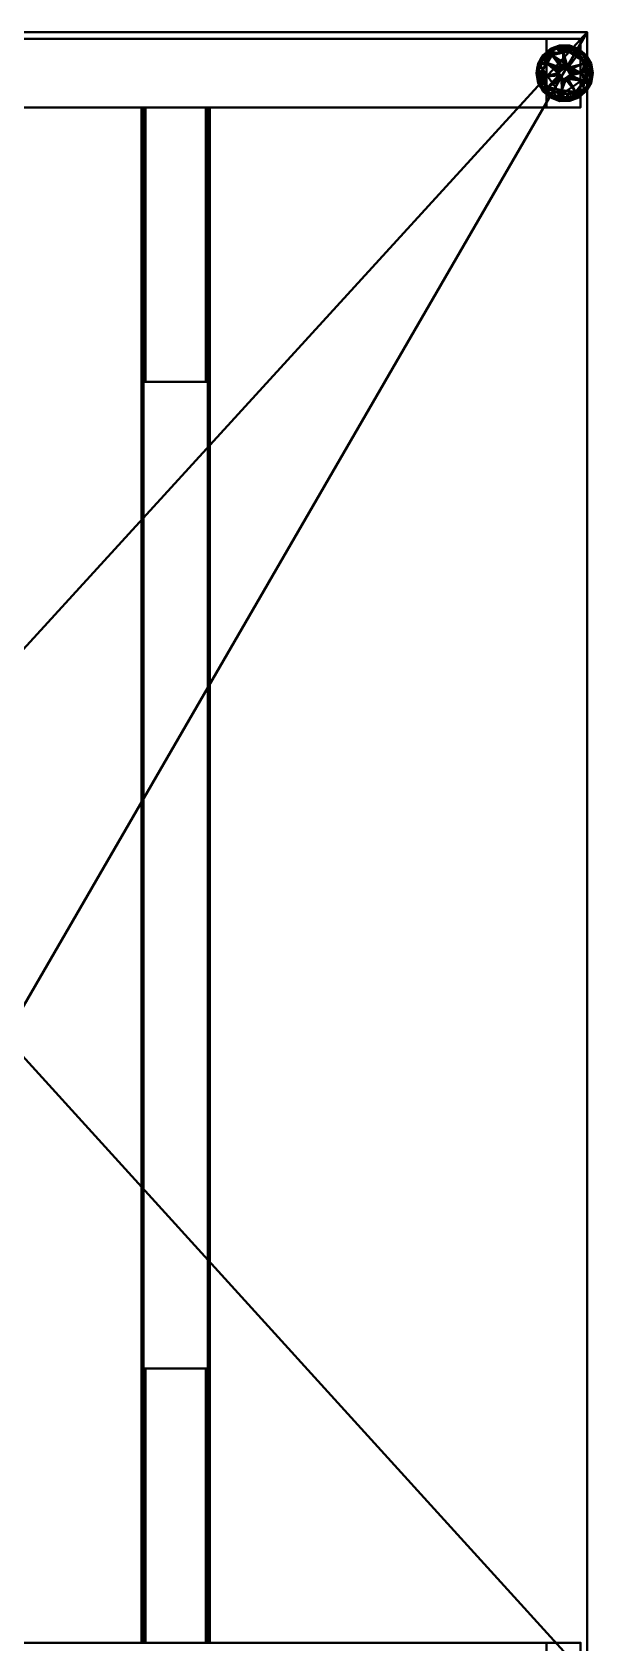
# Model space of a CAD drawing. Header units: millimetres. Extents: x -602 to 604, y -1000 to 2600.
# Drawn here: x 195 to 604, y 1425 to 2600 of the extents above; entities that cross this region are included whole.
import ezdxf

# ---------------------------------------------------------------- set-up
doc = ezdxf.new("R2010")
doc.units = ezdxf.units.MM
doc.layers.add('I-FURN', color=7, linetype='Continuous', lineweight=40)

msp = doc.modelspace()

# ---------------------------------------------------------------- meshes
at = {"layer": 'I-FURN', "color": 254, "true_color": 0xd7ccc1}
mesh = msp.add_polyface(dxfattribs=at)
corners = [(600, 2600, 740), (3, 2600, 740), (3, 1400, 740), (600, 1400, 740), (176, 2135.6, 740), (176, 1866.8, 740), (56.2, 1866.8, 740), (56.2, 2135.6, 740)]
mesh.append_faces([[corners[k] for k in face] for face in [(6, 2, 5)]], dxfattribs={"vtx0": -1, "vtx1": -1, "color": 254})
mesh.append_faces([[corners[k] for k in face] for face in [(0, 4, 5), (4, 0, 1, 7)]], dxfattribs={"vtx0": -1, "vtx2": -1, "color": 254})
mesh.append_faces([[corners[k] for k in face] for face in [(5, 2, 3, 0)]], dxfattribs={"vtx0": -1, "vtx3": -1, "color": 254})
mesh.append_faces([[corners[k] for k in face] for face in [(6, 7, 1, 2)]], dxfattribs={"vtx1": -1, "vtx3": -1, "color": 254})
mesh = msp.add_polyface(dxfattribs=at)
corners = [(600, 2600, 715), (600, 1400, 715), (3, 1400, 715), (3, 2600, 715), (176, 2135.6, 715), (56.2, 2135.6, 715), (56.2, 1866.8, 715), (176, 1866.8, 715)]
mesh.append_faces([[corners[k] for k in face] for face in [(3, 5, 6, 2), (2, 6, 7, 1)]], dxfattribs={"vtx0": -1, "vtx2": -1, "color": 254})
mesh.append_faces([[corners[k] for k in face] for face in [(4, 5, 3, 0), (7, 4, 0, 1)]], dxfattribs={"vtx1": -1, "vtx3": -1, "color": 254})
mesh = msp.add_polyface(dxfattribs=at)
corners = [(3, 2600, 740), (600, 2600, 740), (600, 2600, 715), (3, 2600, 715)]
mesh.append_faces([[corners[k] for k in face] for face in [(3, 0, 1, 2)]], dxfattribs={"color": 254})
mesh = msp.add_polyface(dxfattribs=at)
corners = [(600, 2600, 740), (600, 1400, 740), (600, 1400, 715), (600, 2600, 715)]
mesh.append_faces([[corners[k] for k in face] for face in [(0, 1, 2, 3)]], dxfattribs={"color": 254})
at = {"layer": 'I-FURN', "color": 250, "true_color": 0x1d1d1d}
mesh = msp.add_polyface(dxfattribs=at)
corners = [(-595, 2595.1, 715), (595.2, 2595.1, 715), (595.2, 2595.1, 32.8), (570.2, 2595.1, 32.8), (570.2, 2595.1, 665), (-570, 2595.1, 665), (-570, 2595.1, 32.8), (-595, 2595.1, 32.8)]
mesh.append_faces([[corners[k] for k in face] for face in [(4, 1, 2, 3)]], dxfattribs={"vtx0": -1, "color": 250})
mesh.append_faces([[corners[k] for k in face] for face in [(7, 0, 5, 6)]], dxfattribs={"vtx1": -1, "color": 250})
mesh.append_faces([[corners[k] for k in face] for face in [(4, 5, 0, 1)]], dxfattribs={"vtx1": -1, "vtx3": -1, "color": 250})
mesh = msp.add_polyface(dxfattribs=at)
corners = [(595.2, 2595.1, 715), (-595, 2595.1, 715), (-595, 2545.1, 715), (595.2, 2545.1, 715)]
mesh.append_faces([[corners[k] for k in face] for face in [(3, 0, 1, 2)]], dxfattribs={"color": 250})
mesh = msp.add_polyface(dxfattribs=at)
corners = [(-570, 2595.1, 665), (570.2, 2595.1, 665), (570.2, 2545.1, 665), (-570, 2545.1, 665)]
mesh.append_faces([[corners[k] for k in face] for face in [(3, 0, 1, 2)]], dxfattribs={"color": 250})
mesh = msp.add_polyface(dxfattribs=at)
corners = [(587, 2590.3, 19.4), (586.9, 2589.9, 17.7), (586.8, 2589, 16.3), (586.5, 2587.6, 15.3), (586.3, 2585.9, 15), (574.2, 2583.2, 15), (567.7, 2572.8, 15), (570.4, 2560.8, 15), (580.8, 2554.2, 15), (580.5, 2552.5, 15.3), (580.3, 2551.1, 16.3), (580.1, 2550.2, 17.7), (580.1, 2549.8, 19.4), (573.4, 2552.3, 19.4), (567.9, 2556.8, 19.4), (564.3, 2563, 19.4), (563, 2570, 19.4), (564.2, 2577, 19.4), (567.8, 2583.2, 19.4), (573.2, 2587.8, 19.4), (579.9, 2590.2, 19.4), (577.9, 2588.3, 16.2), (572.1, 2554.7, 16.2), (582, 2589.4, 16.5), (575.6, 2552.3, 16.5), (571, 2578, 15), (569, 2566.8, 15), (565.5, 2576.3, 16.2), (565.4, 2563.9, 16.2), (582.6, 2590.2, 19.4), (575.9, 2551.3, 19.4), (564.8, 2570.1, 15.9), (568.9, 2581.8, 15.9), (573.3, 2585.6, 15.8), (580.2, 2584.6, 15), (576.5, 2589, 19.4), (575.3, 2588.4, 17.7), (571.4, 2586.1, 17.6), (570.6, 2554.5, 19.4), (569.6, 2555.5, 17.7), (568.1, 2558.8, 16.1), (567, 2558.4, 17.8), (575.6, 2557.5, 15), (566.1, 2559.9, 19.4), (582.6, 2588, 15.4), (576.7, 2553.5, 15.4), (563.6, 2573.5, 19.4), (563.5, 2571.7, 17.5), (563.6, 2567.1, 17.6), (566, 2579.9, 17.5), (568.4, 2583.2, 17.4), (570.5, 2585.5, 19.4), (565.2, 2561.8, 17.5), (564.1, 2575.4, 17.7), (563.7, 2566.5, 19.4), (566, 2580.1, 19.4)]
mesh.append_faces([[corners[k] for k in face] for face in [(29, 23, 20), (6, 27, 25), (3, 23, 2), (9, 45, 8), (7, 28, 26), (34, 44, 4), (46, 47, 16), (51, 50, 18)]], dxfattribs={"vtx0": -1, "vtx1": -1, "color": 250})
mesh.append_faces([[corners[k] for k in face] for face in [(19, 36, 37), (44, 23, 3), (47, 48, 16), (27, 53, 49), (36, 23, 21), (23, 29, 1), (37, 36, 33), (21, 34, 33), (5, 32, 33), (40, 41, 52), (25, 27, 32), (49, 50, 32), (39, 14, 41), (45, 9, 24), (31, 27, 6), (11, 30, 24), (39, 40, 22), (27, 49, 32), (26, 28, 31), (39, 24, 13), (47, 27, 31), (21, 44, 34), (23, 36, 20), (33, 36, 21), (50, 33, 32), (50, 51, 37), (41, 40, 39), (24, 39, 22), (28, 7, 40), (40, 42, 22), (41, 43, 52), (21, 23, 44), (24, 22, 45), (42, 45, 22), (53, 27, 47), (48, 31, 28), (31, 48, 47), (48, 28, 52), (49, 18, 50), (48, 52, 15), (33, 50, 37), (40, 52, 28), (46, 53, 47), (49, 53, 17)]], dxfattribs={"vtx0": -1, "vtx1": -1, "vtx2": -1, "color": 250})
mesh.append_faces([[corners[k] for k in face] for face in [(40, 7, 42), (32, 5, 25), (24, 10, 11), (24, 9, 10), (41, 14, 43), (45, 42, 8), (52, 43, 15)]], dxfattribs={"vtx0": -1, "vtx2": -1, "color": 250})
mesh.append_faces([[corners[k] for k in face] for face in [(36, 19, 35, 20), (39, 13, 38, 14), (48, 15, 54, 16)]], dxfattribs={"vtx0": -1, "vtx3": -1, "color": 250})
mesh.append_faces([[corners[k] for k in face] for face in [(3, 4, 44), (1, 2, 23), (6, 26, 31), (46, 17, 53), (30, 13, 24), (34, 5, 33), (55, 18, 49, 17), (51, 19, 37)]], dxfattribs={"vtx1": -1, "vtx2": -1, "color": 250})
mesh.append_faces([[corners[k] for k in face] for face in [(29, 0, 1), (11, 12, 30)]], dxfattribs={"vtx2": -1, "color": 250})
mesh = msp.add_polyface(dxfattribs=at)
corners = [(587, 2590.3, 19.4), (579.8, 2590.2, 19.4), (573.2, 2587.7, 19.4), (567.8, 2583.1, 19.4), (564.2, 2577, 19.4), (563, 2570, 19.4), (564.3, 2563, 19.4), (567.9, 2556.8, 19.4), (573.3, 2552.3, 19.4), (580.1, 2549.8, 19.4), (587.2, 2549.9, 19.4), (593.9, 2552.4, 19.4), (599.3, 2557, 19.4), (602.8, 2563.1, 19.4), (604, 2570.1, 19.4), (602.8, 2577.1, 19.4), (599.2, 2583.3, 19.4), (593.7, 2587.8, 19.4), (582.7, 2565.4, 28.3), (581.2, 2566, 28.3), (579.9, 2567, 28.2), (579.1, 2568.4, 28.2), (578.8, 2570, 28.1), (579.1, 2571.6, 28), (579.9, 2573.1, 28), (581.2, 2574.1, 27.9), (582.7, 2574.7, 27.9), (584.3, 2574.7, 27.8), (585.9, 2574.1, 27.9), (587.1, 2573.1, 27.9), (587.9, 2571.7, 28), (588.2, 2570.1, 28), (588, 2568.5, 28.1), (587.1, 2567, 28.2), (585.9, 2566, 28.2), (584.4, 2565.4, 28.3), (569.8, 2577.9, 25.5), (582.5, 2585.7, 25.1), (597.9, 2577.2, 25.2), (571.4, 2559.8, 26), (591.5, 2556.4, 26), (597.8, 2564.2, 25.9), (580, 2552.5, 24.9), (565.9, 2567.2, 24.6), (601.9, 2571.1, 23.9), (593.9, 2584.5, 24), (596.4, 2570.5, 26.6), (570.5, 2585.4, 19.4), (573.2, 2584.4, 24.2), (576.5, 2589, 19.4), (584.3, 2589.4, 22.5), (566.1, 2559.9, 19.4), (581.4, 2557.7, 27.3), (596.6, 2554.7, 19.4), (597.1, 2556.8, 23.7), (572.2, 2554.8, 23.8), (588.4, 2551.5, 23.6)]
mesh.append_faces([[corners[k] for k in face] for face in [(13, 54, 12), (22, 43, 21), (7, 55, 51), (2, 48, 49), (6, 43, 5), (51, 43, 6), (10, 42, 9), (19, 52, 18), (33, 41, 32), (47, 48, 2), (32, 46, 31), (49, 50, 1), (8, 55, 7)]], dxfattribs={"vtx0": -1, "vtx1": -1, "color": 250})
mesh.append_faces([[corners[k] for k in face] for face in [(25, 48, 36), (54, 40, 11), (48, 37, 49), (41, 40, 54), (48, 47, 36), (26, 37, 48), (42, 56, 52), (35, 52, 40), (38, 16, 45), (45, 17, 50), (38, 45, 28), (46, 44, 38), (41, 13, 44), (44, 46, 41), (46, 32, 41), (8, 42, 55), (28, 45, 37), (4, 43, 36), (15, 38, 44), (36, 43, 22), (43, 51, 39), (39, 52, 19), (42, 10, 56), (45, 50, 37), (41, 34, 40), (50, 49, 37), (54, 13, 41), (52, 55, 42), (21, 43, 39), (52, 39, 55), (46, 38, 29), (51, 55, 39), (11, 40, 56), (52, 56, 40)]], dxfattribs={"vtx0": -1, "vtx1": -1, "vtx2": -1, "color": 250})
mesh.append_faces([[corners[k] for k in face] for face in [(36, 24, 25), (36, 22, 23), (48, 25, 26), (37, 26, 27), (50, 17, 0), (38, 28, 29), (44, 13, 14), (39, 20, 21), (37, 27, 28), (42, 8, 9), (41, 33, 34), (46, 30, 31), (44, 14, 15)]], dxfattribs={"vtx0": -1, "vtx2": -1, "color": 250})
mesh.append_faces([[corners[k] for k in face] for face in [(53, 12, 54, 11), (15, 16, 38), (23, 24, 36), (16, 17, 45), (29, 30, 46), (4, 5, 43), (0, 1, 50), (19, 20, 39), (3, 4, 36), (34, 35, 40), (35, 18, 52), (47, 3, 36), (10, 11, 56)]], dxfattribs={"vtx1": -1, "vtx2": -1, "color": 250})
mesh = msp.add_polyface(dxfattribs=at)
corners = [(580.8, 2554.2, 15), (570.4, 2560.8, 15), (567.7, 2572.8, 15), (574.2, 2583.2, 15), (586.3, 2585.9, 15), (596.7, 2579.3, 15), (599.4, 2567.3, 15), (592.8, 2556.9, 15)]
mesh.append_faces([[corners[k] for k in face] for face in [(6, 3, 4, 5), (0, 6, 7)]], dxfattribs={"vtx0": -1, "color": 250})
mesh.append_faces([[corners[k] for k in face] for face in [(1, 2, 0)]], dxfattribs={"vtx1": -1, "color": 250})
mesh.append_faces([[corners[k] for k in face] for face in [(2, 3, 6, 0)]], dxfattribs={"vtx1": -1, "vtx2": -1, "vtx3": -1, "color": 250})
mesh = msp.add_polyface(dxfattribs=at)
corners = [(570.2, 2595.1, 32.8), (595.2, 2595.1, 32.8), (595.2, 2545.1, 32.8), (570.2, 2545.1, 32.8)]
mesh.append_faces([[corners[k] for k in face] for face in [(0, 1, 2, 3)]], dxfattribs={"color": 250})
mesh = msp.add_polyface(dxfattribs=at)
corners = [(570.2, 2595.1, 665), (570.2, 2595.1, 32.8), (570.2, 2545.1, 32.8), (570.2, 2545.1, 665)]
mesh.append_faces([[corners[k] for k in face] for face in [(0, 1, 2, 3)]], dxfattribs={"color": 250})
mesh = msp.add_polyface(dxfattribs=at)
corners = [(580.8, 2554.2, 15), (592.8, 2556.9, 15), (599.4, 2567.3, 15), (596.7, 2579.3, 15), (586.3, 2585.9, 15), (586.5, 2587.6, 15.3), (586.8, 2589, 16.3), (586.9, 2589.9, 17.7), (587, 2590.3, 19.4), (593.7, 2587.8, 19.4), (599.2, 2583.3, 19.4), (602.8, 2577.1, 19.4), (604, 2570.1, 19.4), (602.8, 2563.1, 19.4), (599.3, 2557, 19.4), (593.9, 2552.4, 19.4), (587.2, 2549.9, 19.4), (580.1, 2549.8, 19.4), (580.1, 2550.2, 17.7), (580.3, 2551.1, 16.3), (580.5, 2552.5, 15.3), (589.2, 2551.8, 16.2), (594.9, 2585.4, 16.2), (585.1, 2550.7, 16.5), (591.5, 2587.8, 16.5), (596.1, 2562.1, 15), (598, 2573.3, 15), (601.5, 2563.8, 16.2), (601.6, 2576.2, 16.2), (584.4, 2549.9, 19.4), (591.1, 2588.8, 19.4), (602.3, 2570, 15.9), (598.2, 2558.3, 15.9), (593.7, 2554.5, 15.8), (586.8, 2555.5, 15), (590.5, 2551.1, 19.4), (591.8, 2551.7, 17.7), (595.7, 2554, 17.6), (596.4, 2585.6, 19.4), (597.4, 2584.6, 17.7), (598.9, 2581.3, 16.1), (600, 2581.7, 17.8), (591.5, 2582.6, 15), (601, 2580.2, 19.4), (584.5, 2552.1, 15.4), (590.4, 2586.6, 15.4), (603.4, 2566.6, 19.4), (603.5, 2568.4, 17.5), (603.4, 2573, 17.6), (601.1, 2560.3, 17.5), (598.7, 2557, 17.4), (596.6, 2554.7, 19.4), (601.8, 2578.3, 17.5), (603, 2564.7, 17.7), (603.4, 2573.6, 19.4), (601.1, 2560, 19.4)]
mesh.append_faces([[corners[k] for k in face] for face in [(29, 23, 16), (2, 27, 25), (5, 45, 4), (3, 28, 26), (34, 44, 0), (46, 47, 12), (51, 50, 14)]], dxfattribs={"vtx0": -1, "vtx1": -1, "color": 250})
mesh.append_faces([[corners[k] for k in face] for face in [(15, 36, 37), (44, 23, 20), (47, 48, 12), (27, 53, 49), (36, 23, 21), (23, 29, 18), (37, 36, 33), (21, 34, 33), (7, 30, 24), (32, 33, 1), (39, 24, 9), (25, 27, 32), (49, 50, 32), (39, 10, 41), (45, 5, 24), (31, 27, 2), (40, 41, 52), (39, 40, 22), (27, 49, 32), (26, 28, 31), (47, 27, 31), (21, 44, 34), (23, 36, 16), (33, 36, 21), (50, 33, 32), (50, 51, 37), (41, 40, 39), (24, 39, 22), (28, 3, 40), (40, 42, 22), (41, 43, 52), (21, 23, 44), (24, 22, 45), (42, 45, 22), (53, 27, 47), (48, 31, 28), (31, 48, 47), (48, 28, 52), (49, 14, 50), (48, 52, 11), (33, 50, 37), (40, 52, 28), (46, 53, 47), (49, 53, 13)]], dxfattribs={"vtx0": -1, "vtx1": -1, "vtx2": -1, "color": 250})
mesh.append_faces([[corners[k] for k in face] for face in [(23, 19, 20), (40, 3, 42), (24, 5, 6), (24, 6, 7), (32, 1, 25), (41, 10, 43), (45, 42, 4), (52, 43, 11)]], dxfattribs={"vtx0": -1, "vtx2": -1, "color": 250})
mesh.append_faces([[corners[k] for k in face] for face in [(36, 15, 35, 16), (39, 9, 38, 10), (48, 11, 54, 12)]], dxfattribs={"vtx0": -1, "vtx3": -1, "color": 250})
mesh.append_faces([[corners[k] for k in face] for face in [(2, 26, 31), (20, 0, 44), (18, 19, 23), (46, 13, 53), (30, 9, 24), (34, 1, 33), (55, 14, 49, 13), (51, 15, 37)]], dxfattribs={"vtx1": -1, "vtx2": -1, "color": 250})
mesh.append_faces([[corners[k] for k in face] for face in [(29, 17, 18), (7, 8, 30)]], dxfattribs={"vtx2": -1, "color": 250})
mesh = msp.add_polyface(dxfattribs=at)
corners = [(595.2, 2595.1, 32.8), (595.2, 2595.1, 715), (595.2, 2545.1, 715), (595.2, 2545.1, 32.8)]
mesh.append_faces([[corners[k] for k in face] for face in [(0, 1, 2, 3)]], dxfattribs={"color": 250})
mesh = msp.add_polyface(dxfattribs=at)
corners = [(582.7, 2565.4, 28.3), (582.7, 2565.4, 33.7), (582.7, 2565.4, 39.1), (582.7, 2565.4, 44.6), (582.7, 2565.4, 50), (578.9, 2570.8, 50), (584.3, 2574.7, 50), (584.3, 2574.7, 44.5), (584.3, 2574.7, 38.9), (584.3, 2574.7, 33.4), (584.3, 2574.7, 27.8), (582.7, 2574.7, 27.9), (581.2, 2574.1, 27.9), (579.9, 2573.1, 28), (579.1, 2571.6, 28), (578.8, 2570, 28.1), (579.1, 2568.4, 28.2), (579.9, 2567, 28.2), (581.2, 2566, 28.3)]
mesh.append_faces([[corners[k] for k in face] for face in [(5, 2, 3, 4), (11, 9, 10)]], dxfattribs={"vtx0": -1, "color": 250})
mesh.append_faces([[corners[k] for k in face] for face in [(18, 1, 17), (14, 8, 13)]], dxfattribs={"vtx0": -1, "vtx1": -1, "color": 250})
mesh.append_faces([[corners[k] for k in face] for face in [(15, 2, 5), (8, 15, 5)]], dxfattribs={"vtx0": -1, "vtx1": -1, "vtx2": -1, "color": 250})
mesh.append_faces([[corners[k] for k in face] for face in [(16, 1, 2), (8, 14, 15), (13, 8, 9), (9, 11, 12)]], dxfattribs={"vtx0": -1, "vtx2": -1, "color": 250})
mesh.append_faces([[corners[k] for k in face] for face in [(16, 17, 1), (15, 16, 2), (12, 13, 9)]], dxfattribs={"vtx1": -1, "vtx2": -1, "color": 250})
mesh.append_faces([[corners[k] for k in face] for face in [(18, 0, 1)]], dxfattribs={"vtx2": -1, "color": 250})
mesh.append_faces([[corners[k] for k in face] for face in [(5, 6, 7, 8)]], dxfattribs={"vtx3": -1, "color": 250})
at = {"layer": 'I-FURN', "color": 250, "true_color": 0x262626}
mesh = msp.add_polyface(dxfattribs=at)
corners = [(582.7, 2565.4, 50), (588.2, 2569.3, 50), (584.3, 2574.7, 50), (578.9, 2570.8, 50)]
mesh.append_faces([[corners[k] for k in face] for face in [(2, 3, 0, 1)]], dxfattribs={"color": 250})
at = {"layer": 'I-FURN', "color": 250, "true_color": 0x1d1d1d}
mesh = msp.add_polyface(dxfattribs=at)
corners = [(584.3, 2574.7, 50), (588.2, 2569.3, 50), (582.7, 2565.4, 50), (582.7, 2565.4, 44.6), (582.7, 2565.4, 39.1), (582.7, 2565.4, 33.7), (582.7, 2565.4, 28.3), (584.4, 2565.4, 28.3), (585.9, 2566, 28.2), (587.1, 2567, 28.2), (588, 2568.5, 28.1), (588.2, 2570.1, 28), (587.9, 2571.7, 28), (587.1, 2573.1, 27.9), (585.9, 2574.1, 27.9), (584.3, 2574.7, 27.8), (584.3, 2574.7, 33.4), (584.3, 2574.7, 38.9), (584.3, 2574.7, 44.5)]
mesh.append_faces([[corners[k] for k in face] for face in [(1, 17, 18, 0)]], dxfattribs={"vtx0": -1, "color": 250})
mesh.append_faces([[corners[k] for k in face] for face in [(11, 17, 10), (9, 5, 8)]], dxfattribs={"vtx0": -1, "vtx1": -1, "color": 250})
mesh.append_faces([[corners[k] for k in face] for face in [(4, 10, 1), (1, 10, 17)]], dxfattribs={"vtx0": -1, "vtx1": -1, "vtx2": -1, "color": 250})
mesh.append_faces([[corners[k] for k in face] for face in [(16, 12, 13), (17, 11, 12), (9, 4, 5)]], dxfattribs={"vtx0": -1, "vtx2": -1, "color": 250})
mesh.append_faces([[corners[k] for k in face] for face in [(15, 16, 14), (3, 4, 1, 2), (6, 7, 5)]], dxfattribs={"vtx1": -1, "color": 250})
mesh.append_faces([[corners[k] for k in face] for face in [(16, 17, 12), (13, 14, 16), (9, 10, 4), (7, 8, 5)]], dxfattribs={"vtx1": -1, "vtx2": -1, "color": 250})
mesh = msp.add_polyface(dxfattribs=at)
corners = [(-595, 2545.1, 715), (-595, 2545.1, 32.8), (-570, 2545.1, 32.8), (-570, 2545.1, 665), (570.2, 2545.1, 665), (570.2, 2545.1, 32.8), (595.2, 2545.1, 32.8), (595.2, 2545.1, 715)]
mesh.append_faces([[corners[k] for k in face] for face in [(3, 0, 1, 2)]], dxfattribs={"vtx0": -1, "color": 250})
mesh.append_faces([[corners[k] for k in face] for face in [(6, 7, 4, 5)]], dxfattribs={"vtx1": -1, "color": 250})
mesh.append_faces([[corners[k] for k in face] for face in [(3, 4, 7, 0)]], dxfattribs={"vtx1": -1, "vtx3": -1, "color": 250})
mesh = msp.add_polyface(dxfattribs=at)
corners = [(325, 2545.1, 715), (325, 2545.1, 665), (275, 2545.1, 665), (275, 2545.1, 715), (323.5, 2545.1, 713.5), (276.5, 2545.1, 713.5), (276.5, 2545.1, 666.5), (323.5, 2545.1, 666.5)]
mesh.append_faces([[corners[k] for k in face] for face in [(3, 5, 6, 2), (2, 6, 7, 1)]], dxfattribs={"vtx0": -1, "vtx2": -1, "color": 250})
mesh.append_faces([[corners[k] for k in face] for face in [(4, 5, 3, 0), (7, 4, 0, 1)]], dxfattribs={"vtx1": -1, "vtx3": -1, "color": 250})
mesh = msp.add_polyface(dxfattribs=at)
corners = [(275, 1425, 715), (325, 1425, 715), (325, 2545.1, 715), (275, 2545.1, 715)]
mesh.append_faces([[corners[k] for k in face] for face in [(0, 1, 2, 3)]], dxfattribs={"color": 250})
mesh = msp.add_polyface(dxfattribs=at)
corners = [(275, 1425, 665), (275, 1425, 715), (275, 2545.1, 715), (275, 2545.1, 665)]
mesh.append_faces([[corners[k] for k in face] for face in [(0, 1, 2, 3)]], dxfattribs={"color": 250})
mesh = msp.add_polyface(dxfattribs=at)
corners = [(325, 1425, 665), (275, 1425, 665), (275, 2545.1, 665), (325, 2545.1, 665)]
mesh.append_faces([[corners[k] for k in face] for face in [(3, 0, 1, 2)]], dxfattribs={"color": 250})
mesh = msp.add_polyface(dxfattribs=at)
corners = [(276.5, 1425, 666.5), (323.5, 1425, 666.5), (323.5, 2545.1, 666.5), (276.5, 2545.1, 666.5)]
mesh.append_faces([[corners[k] for k in face] for face in [(0, 1, 2, 3)]], dxfattribs={"color": 250})
mesh = msp.add_polyface(dxfattribs=at)
corners = [(276.5, 1425, 713.5), (276.5, 1425, 666.5), (276.5, 2545.1, 666.5), (276.5, 2545.1, 713.5)]
mesh.append_faces([[corners[k] for k in face] for face in [(0, 1, 2, 3)]], dxfattribs={"color": 250})
mesh = msp.add_polyface(dxfattribs=at)
corners = [(323.5, 1425, 713.5), (276.5, 1425, 713.5), (276.5, 2545.1, 713.5), (323.5, 2545.1, 713.5)]
mesh.append_faces([[corners[k] for k in face] for face in [(3, 0, 1, 2)]], dxfattribs={"color": 250})
mesh = msp.add_polyface(dxfattribs=at)
corners = [(323.5, 2545, 666.5), (322, 2545, 666.5), (322, 2545, 712), (278, 2545, 712), (278, 2545, 666.5), (276.5, 2545, 666.5), (276.5, 2545, 713.5), (323.5, 2545, 713.5)]
mesh.append_faces([[corners[k] for k in face] for face in [(2, 7, 0, 1)]], dxfattribs={"vtx0": -1, "color": 250})
mesh.append_faces([[corners[k] for k in face] for face in [(7, 2, 3, 6)]], dxfattribs={"vtx0": -1, "vtx2": -1, "color": 250})
mesh.append_faces([[corners[k] for k in face] for face in [(5, 6, 3, 4)]], dxfattribs={"vtx1": -1, "color": 250})
mesh = msp.add_polyface(dxfattribs=at)
corners = [(276.5, 2345, 666.5), (276.5, 2345, 713.5), (276.5, 2545, 713.5), (276.5, 2545, 666.5)]
mesh.append_faces([[corners[k] for k in face] for face in [(3, 0, 1, 2)]], dxfattribs={"color": 250})
mesh = msp.add_polyface(dxfattribs=at)
corners = [(276.5, 2345, 713.5), (323.5, 2345, 713.5), (323.5, 2545, 713.5), (276.5, 2545, 713.5)]
mesh.append_faces([[corners[k] for k in face] for face in [(3, 0, 1, 2)]], dxfattribs={"color": 250})
mesh = msp.add_polyface(dxfattribs=at)
corners = [(278, 2345, 666.5), (276.5, 2345, 666.5), (276.5, 2545, 666.5), (278, 2545, 666.5)]
mesh.append_faces([[corners[k] for k in face] for face in [(0, 1, 2, 3)]], dxfattribs={"color": 250})
mesh = msp.add_polyface(dxfattribs=at)
corners = [(278, 2345, 712), (278, 2345, 666.5), (278, 2545, 666.5), (278, 2545, 712)]
mesh.append_faces([[corners[k] for k in face] for face in [(3, 0, 1, 2)]], dxfattribs={"color": 250})
mesh = msp.add_polyface(dxfattribs=at)
corners = [(322, 2345, 712), (278, 2345, 712), (278, 2545, 712), (322, 2545, 712)]
mesh.append_faces([[corners[k] for k in face] for face in [(0, 1, 2, 3)]], dxfattribs={"color": 250})
mesh = msp.add_polyface(dxfattribs=at)
corners = [(322, 2345, 666.5), (322, 2345, 712), (322, 2545, 712), (322, 2545, 666.5)]
mesh.append_faces([[corners[k] for k in face] for face in [(3, 0, 1, 2)]], dxfattribs={"color": 250})
mesh = msp.add_polyface(dxfattribs=at)
corners = [(323.5, 2345, 666.5), (322, 2345, 666.5), (322, 2545, 666.5), (323.5, 2545, 666.5)]
mesh.append_faces([[corners[k] for k in face] for face in [(0, 1, 2, 3)]], dxfattribs={"color": 250})
mesh = msp.add_polyface(dxfattribs=at)
corners = [(323.5, 1425, 666.5), (323.5, 1425, 713.5), (323.5, 2545.1, 713.5), (323.5, 2545.1, 666.5)]
mesh.append_faces([[corners[k] for k in face] for face in [(0, 1, 2, 3)]], dxfattribs={"color": 250})
mesh = msp.add_polyface(dxfattribs=at)
corners = [(323.5, 2345, 713.5), (323.5, 2345, 666.5), (323.5, 2545, 666.5), (323.5, 2545, 713.5)]
mesh.append_faces([[corners[k] for k in face] for face in [(3, 0, 1, 2)]], dxfattribs={"color": 250})
mesh = msp.add_polyface(dxfattribs=at)
corners = [(325, 1425, 715), (325, 1425, 665), (325, 2545.1, 665), (325, 2545.1, 715)]
mesh.append_faces([[corners[k] for k in face] for face in [(0, 1, 2, 3)]], dxfattribs={"color": 250})
mesh = msp.add_polyface(dxfattribs=at)
corners = [(323.5, 2345, 666.5), (323.5, 2345, 713.5), (276.5, 2345, 713.5), (276.5, 2345, 666.5), (278, 2345, 666.5), (278, 2345, 712), (322, 2345, 712), (322, 2345, 666.5)]
mesh.append_faces([[corners[k] for k in face] for face in [(5, 6, 1, 2)]], dxfattribs={"vtx1": -1, "vtx3": -1, "color": 250})
mesh.append_faces([[corners[k] for k in face] for face in [(3, 4, 5, 2)]], dxfattribs={"vtx2": -1, "color": 250})
mesh.append_faces([[corners[k] for k in face] for face in [(6, 7, 0, 1)]], dxfattribs={"vtx3": -1, "color": 250})
mesh = msp.add_polyface(dxfattribs=at)
corners = [(323.5, 1625, 666.5), (322, 1625, 666.5), (322, 1625, 712), (278, 1625, 712), (278, 1625, 666.5), (276.5, 1625, 666.5), (276.5, 1625, 713.5), (323.5, 1625, 713.5)]
mesh.append_faces([[corners[k] for k in face] for face in [(2, 7, 0, 1)]], dxfattribs={"vtx0": -1, "color": 250})
mesh.append_faces([[corners[k] for k in face] for face in [(7, 2, 3, 6)]], dxfattribs={"vtx0": -1, "vtx2": -1, "color": 250})
mesh.append_faces([[corners[k] for k in face] for face in [(5, 6, 3, 4)]], dxfattribs={"vtx1": -1, "color": 250})
mesh = msp.add_polyface(dxfattribs=at)
corners = [(276.5, 1425, 666.5), (276.5, 1425, 713.5), (276.5, 1625, 713.5), (276.5, 1625, 666.5)]
mesh.append_faces([[corners[k] for k in face] for face in [(3, 0, 1, 2)]], dxfattribs={"color": 250})
mesh = msp.add_polyface(dxfattribs=at)
corners = [(276.5, 1425, 713.5), (323.5, 1425, 713.5), (323.5, 1625, 713.5), (276.5, 1625, 713.5)]
mesh.append_faces([[corners[k] for k in face] for face in [(3, 0, 1, 2)]], dxfattribs={"color": 250})
mesh = msp.add_polyface(dxfattribs=at)
corners = [(278, 1425, 666.5), (276.5, 1425, 666.5), (276.5, 1625, 666.5), (278, 1625, 666.5)]
mesh.append_faces([[corners[k] for k in face] for face in [(0, 1, 2, 3)]], dxfattribs={"color": 250})
mesh = msp.add_polyface(dxfattribs=at)
corners = [(278, 1425, 712), (278, 1425, 666.5), (278, 1625, 666.5), (278, 1625, 712)]
mesh.append_faces([[corners[k] for k in face] for face in [(3, 0, 1, 2)]], dxfattribs={"color": 250})
mesh = msp.add_polyface(dxfattribs=at)
corners = [(322, 1425, 712), (278, 1425, 712), (278, 1625, 712), (322, 1625, 712)]
mesh.append_faces([[corners[k] for k in face] for face in [(0, 1, 2, 3)]], dxfattribs={"color": 250})
mesh = msp.add_polyface(dxfattribs=at)
corners = [(322, 1425, 666.5), (322, 1425, 712), (322, 1625, 712), (322, 1625, 666.5)]
mesh.append_faces([[corners[k] for k in face] for face in [(3, 0, 1, 2)]], dxfattribs={"color": 250})
mesh = msp.add_polyface(dxfattribs=at)
corners = [(323.5, 1425, 666.5), (322, 1425, 666.5), (322, 1625, 666.5), (323.5, 1625, 666.5)]
mesh.append_faces([[corners[k] for k in face] for face in [(0, 1, 2, 3)]], dxfattribs={"color": 250})
mesh = msp.add_polyface(dxfattribs=at)
corners = [(323.5, 1425, 713.5), (323.5, 1425, 666.5), (323.5, 1625, 666.5), (323.5, 1625, 713.5)]
mesh.append_faces([[corners[k] for k in face] for face in [(3, 0, 1, 2)]], dxfattribs={"color": 250})
mesh = msp.add_polyface(dxfattribs=at)
corners = [(-595, 1425, 715), (595.2, 1425, 715), (595.2, 1425, 32.8), (570.2, 1425, 32.8), (570.2, 1425, 665), (-570, 1425, 665), (-570, 1425, 32.8), (-595, 1425, 32.8)]
mesh.append_faces([[corners[k] for k in face] for face in [(4, 1, 2, 3)]], dxfattribs={"vtx0": -1, "color": 250})
mesh.append_faces([[corners[k] for k in face] for face in [(7, 0, 5, 6)]], dxfattribs={"vtx1": -1, "color": 250})
mesh.append_faces([[corners[k] for k in face] for face in [(4, 5, 0, 1)]], dxfattribs={"vtx1": -1, "vtx3": -1, "color": 250})
mesh = msp.add_polyface(dxfattribs=at)
corners = [(595.2, 1425, 715), (-595, 1425, 715), (-595, 1375, 715), (595.2, 1375, 715)]
mesh.append_faces([[corners[k] for k in face] for face in [(3, 0, 1, 2)]], dxfattribs={"color": 250})
mesh = msp.add_polyface(dxfattribs=at)
corners = [(-570, 1425, 665), (570.2, 1425, 665), (570.2, 1375, 665), (-570, 1375, 665)]
mesh.append_faces([[corners[k] for k in face] for face in [(0, 1, 2, 3)]], dxfattribs={"color": 250})
mesh = msp.add_polyface(dxfattribs=at)
corners = [(325, 1425, 715), (275, 1425, 715), (275, 1425, 665), (325, 1425, 665), (323.5, 1425, 713.5), (323.5, 1425, 666.5), (276.5, 1425, 666.5), (276.5, 1425, 713.5)]
mesh.append_faces([[corners[k] for k in face] for face in [(0, 4, 5, 3), (3, 5, 6, 2)]], dxfattribs={"vtx0": -1, "vtx2": -1, "color": 250})
mesh.append_faces([[corners[k] for k in face] for face in [(7, 4, 0, 1), (6, 7, 1, 2)]], dxfattribs={"vtx1": -1, "vtx3": -1, "color": 250})
mesh = msp.add_polyface(dxfattribs=at)
corners = [(323.5, 1425, 666.5), (323.5, 1425, 713.5), (276.5, 1425, 713.5), (276.5, 1425, 666.5), (278, 1425, 666.5), (278, 1425, 712), (322, 1425, 712), (322, 1425, 666.5)]
mesh.append_faces([[corners[k] for k in face] for face in [(5, 6, 1, 2)]], dxfattribs={"vtx1": -1, "vtx3": -1, "color": 250})
mesh.append_faces([[corners[k] for k in face] for face in [(3, 4, 5, 2)]], dxfattribs={"vtx2": -1, "color": 250})
mesh.append_faces([[corners[k] for k in face] for face in [(6, 7, 0, 1)]], dxfattribs={"vtx3": -1, "color": 250})

doc.saveas('drawing.dxf')
